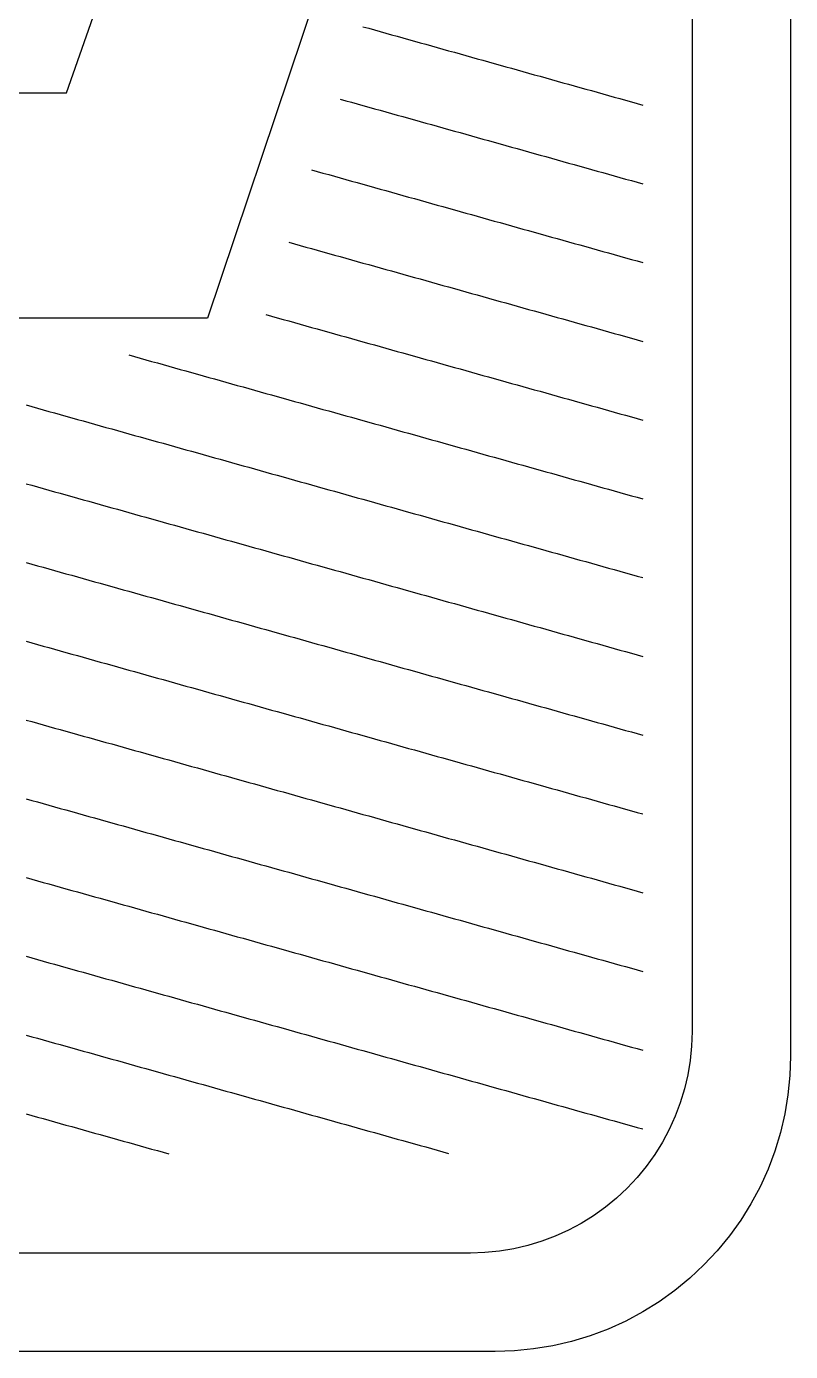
# Model space of a CAD drawing. Header units: millimetres. Extents: x 7 to 193, y 7 to 313.
# Drawn here: x 162 to 193, y 7 to 60.8 of the extents above; entities that cross this region are included whole.
import ezdxf

# ---------------------------------------------------------------- set-up
doc = ezdxf.new("R2010")
doc.units = ezdxf.units.MM
doc.layers.add('STUDY_GUIDES', color=7, linetype='Continuous')
doc.layers.add('STUDY_LETTER_BOUNDARY', color=7, linetype='Continuous')

msp = doc.modelspace()

# ---------------------------------------------------------------- linework, layer by layer
at = {"layer": 'STUDY_GUIDES'}
for points in [[(193, 301), (193, 19), (192.9743, 18.2152), (192.8973, 17.4337), (192.7694, 16.6589), (192.5911, 15.8942), (192.3632, 15.1427), (192.0866, 14.4078), (191.7625, 13.6925), (191.3923, 13), (190.9776, 12.3332), (190.5202, 11.6949), (190.0221, 11.0879), (189.4853, 10.5147), (188.9121, 9.9779), (188.3051, 9.4798), (187.6668, 9.0224), (187, 8.6077), (186.3075, 8.2375), (185.5922, 7.9134), (184.8573, 7.6368), (184.1058, 7.4089), (183.3411, 7.2306), (182.5663, 7.1027), (181.7848, 7.0257), (181, 7), (19, 7)], [(189, 300), (189, 20), (188.9807, 19.4114), (188.923, 18.8253), (188.8271, 18.2442), (188.6933, 17.6706), (188.5224, 17.107), (188.3149, 16.5558), (188.0719, 16.0194), (187.7942, 15.5), (187.4832, 14.9999), (187.1402, 14.5211), (186.7666, 14.0659), (186.364, 13.636), (185.9341, 13.2334), (185.4789, 12.8598), (185.0001, 12.5168), (184.5, 12.2058), (183.9806, 11.9281), (183.4442, 11.6851), (182.893, 11.4776), (182.3294, 11.3067), (181.7558, 11.1729), (181.1747, 11.077), (180.5886, 11.0193), (180, 11), (20, 11)], [(175.632, 60.823), (175.864, 60.7581), (176.096, 60.6931), (176.328, 60.6282), (176.56, 60.5632), (176.792, 60.4982), (177.024, 60.4333), (177.256, 60.3683), (177.488, 60.3034), (177.72, 60.2384), (177.952, 60.1734), (178.184, 60.1085), (178.416, 60.0435), (178.648, 59.9786), (178.88, 59.9136), (179.112, 59.8486), (179.344, 59.7837), (179.576, 59.7187), (179.808, 59.6538), (180.04, 59.5888), (180.272, 59.5238), (180.504, 59.4589), (180.736, 59.3939), (180.968, 59.329), (181.2, 59.264), (181.432, 59.199), (181.664, 59.1341), (181.896, 59.0691), (182.128, 59.0042), (182.36, 58.9392), (182.592, 58.8742), (182.824, 58.8093), (183.056, 58.7443), (183.288, 58.6794), (183.52, 58.6144), (183.752, 58.5494), (183.984, 58.4845), (184.216, 58.4195), (184.448, 58.3546), (184.68, 58.2896), (184.912, 58.2246), (185.144, 58.1597), (185.376, 58.0947), (185.608, 58.0298), (185.84, 57.9648), (186.072, 57.8998), (186.304, 57.8349), (186.536, 57.7699), (186.768, 57.705), (187, 57.64)], [(174.704, 57.8829), (174.936, 57.8179), (175.168, 57.753), (175.4, 57.688), (175.632, 57.623), (175.864, 57.5581), (176.096, 57.4931), (176.328, 57.4282), (176.56, 57.3632), (176.792, 57.2982), (177.024, 57.2333), (177.256, 57.1683), (177.488, 57.1034), (177.72, 57.0384), (177.952, 56.9734), (178.184, 56.9085), (178.416, 56.8435), (178.648, 56.7786), (178.88, 56.7136), (179.112, 56.6486), (179.344, 56.5837), (179.576, 56.5187), (179.808, 56.4538), (180.04, 56.3888), (180.272, 56.3238), (180.504, 56.2589), (180.736, 56.1939), (180.968, 56.129), (181.2, 56.064), (181.432, 55.999), (181.664, 55.9341), (181.896, 55.8691), (182.128, 55.8042), (182.36, 55.7392), (182.592, 55.6742), (182.824, 55.6093), (183.056, 55.5443), (183.288, 55.4794), (183.52, 55.4144), (183.752, 55.3494), (183.984, 55.2845), (184.216, 55.2195), (184.448, 55.1546), (184.68, 55.0896), (184.912, 55.0246), (185.144, 54.9597), (185.376, 54.8947), (185.608, 54.8298), (185.84, 54.7648), (186.072, 54.6998), (186.304, 54.6349), (186.536, 54.5699), (186.768, 54.505), (187, 54.44)], [(173.544, 55.0077), (173.776, 54.9427), (174.008, 54.8778), (174.24, 54.8128), (174.472, 54.7478), (174.704, 54.6829), (174.936, 54.6179), (175.168, 54.553), (175.4, 54.488), (175.632, 54.423), (175.864, 54.3581), (176.096, 54.2931), (176.328, 54.2282), (176.56, 54.1632), (176.792, 54.0982), (177.024, 54.0333), (177.256, 53.9683), (177.488, 53.9034), (177.72, 53.8384), (177.952, 53.7734), (178.184, 53.7085), (178.416, 53.6435), (178.648, 53.5786), (178.88, 53.5136), (179.112, 53.4486), (179.344, 53.3837), (179.576, 53.3187), (179.808, 53.2538), (180.04, 53.1888), (180.272, 53.1238), (180.504, 53.0589), (180.736, 52.9939), (180.968, 52.929), (181.2, 52.864), (181.432, 52.799), (181.664, 52.7341), (181.896, 52.6691), (182.128, 52.6042), (182.36, 52.5392), (182.592, 52.4742), (182.824, 52.4093), (183.056, 52.3443), (183.288, 52.2794), (183.52, 52.2144), (183.752, 52.1494), (183.984, 52.0845), (184.216, 52.0195), (184.448, 51.9546), (184.68, 51.8896), (184.912, 51.8246), (185.144, 51.7597), (185.376, 51.6947), (185.608, 51.6298), (185.84, 51.5648), (186.072, 51.4998), (186.304, 51.4349), (186.536, 51.3699), (186.768, 51.305), (187, 51.24)], [(172.616, 52.0675), (172.848, 52.0026), (173.08, 51.9376), (173.312, 51.8726), (173.544, 51.8077), (173.776, 51.7427), (174.008, 51.6778), (174.24, 51.6128), (174.472, 51.5478), (174.704, 51.4829), (174.936, 51.4179), (175.168, 51.353), (175.4, 51.288), (175.632, 51.223), (175.864, 51.1581), (176.096, 51.0931), (176.328, 51.0282), (176.56, 50.9632), (176.792, 50.8982), (177.024, 50.8333), (177.256, 50.7683), (177.488, 50.7034), (177.72, 50.6384), (177.952, 50.5734), (178.184, 50.5085), (178.416, 50.4435), (178.648, 50.3786), (178.88, 50.3136), (179.112, 50.2486), (179.344, 50.1837), (179.576, 50.1187), (179.808, 50.0538), (180.04, 49.9888), (180.272, 49.9238), (180.504, 49.8589), (180.736, 49.7939), (180.968, 49.729), (181.2, 49.664), (181.432, 49.599), (181.664, 49.5341), (181.896, 49.4691), (182.128, 49.4042), (182.36, 49.3392), (182.592, 49.2742), (182.824, 49.2093), (183.056, 49.1443), (183.288, 49.0794), (183.52, 49.0144), (183.752, 48.9494), (183.984, 48.8845), (184.216, 48.8195), (184.448, 48.7546), (184.68, 48.6896), (184.912, 48.6246), (185.144, 48.5597), (185.376, 48.4947), (185.608, 48.4298), (185.84, 48.3648), (186.072, 48.2998), (186.304, 48.2349), (186.536, 48.1699), (186.768, 48.105), (187, 48.04)], [(171.688, 49.1274), (171.92, 49.0624), (172.152, 48.9974), (172.384, 48.9325), (172.616, 48.8675), (172.848, 48.8026), (173.08, 48.7376), (173.312, 48.6726), (173.544, 48.6077), (173.776, 48.5427), (174.008, 48.4778), (174.24, 48.4128), (174.472, 48.3478), (174.704, 48.2829), (174.936, 48.2179), (175.168, 48.153), (175.4, 48.088), (175.632, 48.023), (175.864, 47.9581), (176.096, 47.8931), (176.328, 47.8282), (176.56, 47.7632), (176.792, 47.6982), (177.024, 47.6333), (177.256, 47.5683), (177.488, 47.5034), (177.72, 47.4384), (177.952, 47.3734), (178.184, 47.3085), (178.416, 47.2435), (178.648, 47.1786), (178.88, 47.1136), (179.112, 47.0486), (179.344, 46.9837), (179.576, 46.9187), (179.808, 46.8538), (180.04, 46.7888), (180.272, 46.7238), (180.504, 46.6589), (180.736, 46.5939), (180.968, 46.529), (181.2, 46.464), (181.432, 46.399), (181.664, 46.3341), (181.896, 46.2691), (182.128, 46.2042), (182.36, 46.1392), (182.592, 46.0742), (182.824, 46.0093), (183.056, 45.9443), (183.288, 45.8794), (183.52, 45.8144), (183.752, 45.7494), (183.984, 45.6845), (184.216, 45.6195), (184.448, 45.5546), (184.68, 45.4896), (184.912, 45.4246), (185.144, 45.3597), (185.376, 45.2947), (185.608, 45.2298), (185.84, 45.1648), (186.072, 45.0998), (186.304, 45.0349), (186.536, 44.9699), (186.768, 44.905), (187, 44.84)], [(166.12, 47.4864), (166.352, 47.4214), (166.584, 47.3565), (166.816, 47.2915), (167.048, 47.2266), (167.28, 47.1616), (167.512, 47.0966), (167.744, 47.0317), (167.976, 46.9667), (168.208, 46.9018), (168.44, 46.8368), (168.672, 46.7718), (168.904, 46.7069), (169.136, 46.6419), (169.368, 46.577), (169.6, 46.512), (169.832, 46.447), (170.064, 46.3821), (170.296, 46.3171), (170.528, 46.2522), (170.76, 46.1872), (170.992, 46.1222), (171.224, 46.0573), (171.456, 45.9923), (171.688, 45.9274), (171.92, 45.8624), (172.152, 45.7974), (172.384, 45.7325), (172.616, 45.6675), (172.848, 45.6026), (173.08, 45.5376), (173.312, 45.4726), (173.544, 45.4077), (173.776, 45.3427), (174.008, 45.2778), (174.24, 45.2128), (174.472, 45.1478), (174.704, 45.0829), (174.936, 45.0179), (175.168, 44.953), (175.4, 44.888), (175.632, 44.823), (175.864, 44.7581), (176.096, 44.6931), (176.328, 44.6282), (176.56, 44.5632), (176.792, 44.4982), (177.024, 44.4333), (177.256, 44.3683), (177.488, 44.3034), (177.72, 44.2384), (177.952, 44.1734), (178.184, 44.1085), (178.416, 44.0435), (178.648, 43.9786), (178.88, 43.9136), (179.112, 43.8486), (179.344, 43.7837), (179.576, 43.7187), (179.808, 43.6538), (180.04, 43.5888), (180.272, 43.5238), (180.504, 43.4589), (180.736, 43.3939), (180.968, 43.329), (181.2, 43.264), (181.432, 43.199), (181.664, 43.1341), (181.896, 43.0691), (182.128, 43.0042), (182.36, 42.9392), (182.592, 42.8742), (182.824, 42.8093), (183.056, 42.7443), (183.288, 42.6794), (183.52, 42.6144), (183.752, 42.5494), (183.984, 42.4845), (184.216, 42.4195), (184.448, 42.3546), (184.68, 42.2896), (184.912, 42.2246), (185.144, 42.1597), (185.376, 42.0947), (185.608, 42.0298), (185.84, 41.9648), (186.072, 41.8998), (186.304, 41.8349), (186.536, 41.7699), (186.768, 41.705), (187, 41.64)], [(161.944, 45.4557), (162.176, 45.3907), (162.408, 45.3258), (162.64, 45.2608), (162.872, 45.1958), (163.104, 45.1309), (163.336, 45.0659), (163.568, 45.001), (163.8, 44.936), (164.032, 44.871), (164.264, 44.8061), (164.496, 44.7411), (164.728, 44.6762), (164.96, 44.6112), (165.192, 44.5462), (165.424, 44.4813), (165.656, 44.4163), (165.888, 44.3514), (166.12, 44.2864), (166.352, 44.2214), (166.584, 44.1565), (166.816, 44.0915), (167.048, 44.0266), (167.28, 43.9616), (167.512, 43.8966), (167.744, 43.8317), (167.976, 43.7667), (168.208, 43.7018), (168.44, 43.6368), (168.672, 43.5718), (168.904, 43.5069), (169.136, 43.4419), (169.368, 43.377), (169.6, 43.312), (169.832, 43.247), (170.064, 43.1821), (170.296, 43.1171), (170.528, 43.0522), (170.76, 42.9872), (170.992, 42.9222), (171.224, 42.8573), (171.456, 42.7923), (171.688, 42.7274), (171.92, 42.6624), (172.152, 42.5974), (172.384, 42.5325), (172.616, 42.4675), (172.848, 42.4026), (173.08, 42.3376), (173.312, 42.2726), (173.544, 42.2077), (173.776, 42.1427), (174.008, 42.0778), (174.24, 42.0128), (174.472, 41.9478), (174.704, 41.8829), (174.936, 41.8179), (175.168, 41.753), (175.4, 41.688), (175.632, 41.623), (175.864, 41.5581), (176.096, 41.4931), (176.328, 41.4282), (176.56, 41.3632), (176.792, 41.2982), (177.024, 41.2333), (177.256, 41.1683), (177.488, 41.1034), (177.72, 41.0384), (177.952, 40.9734), (178.184, 40.9085), (178.416, 40.8435), (178.648, 40.7786), (178.88, 40.7136), (179.112, 40.6486), (179.344, 40.5837), (179.576, 40.5187), (179.808, 40.4538), (180.04, 40.3888), (180.272, 40.3238), (180.504, 40.2589), (180.736, 40.1939), (180.968, 40.129), (181.2, 40.064), (181.432, 39.999), (181.664, 39.9341), (181.896, 39.8691), (182.128, 39.8042), (182.36, 39.7392), (182.592, 39.6742), (182.824, 39.6093), (183.056, 39.5443), (183.288, 39.4794), (183.52, 39.4144), (183.752, 39.3494), (183.984, 39.2845), (184.216, 39.2195), (184.448, 39.1546), (184.68, 39.0896), (184.912, 39.0246), (185.144, 38.9597), (185.376, 38.8947), (185.608, 38.8298), (185.84, 38.7648), (186.072, 38.6998), (186.304, 38.6349), (186.536, 38.5699), (186.768, 38.505), (187, 38.44)], [(161.944, 42.2557), (162.176, 42.1907), (162.408, 42.1258), (162.64, 42.0608), (162.872, 41.9958), (163.104, 41.9309), (163.336, 41.8659), (163.568, 41.801), (163.8, 41.736), (164.032, 41.671), (164.264, 41.6061), (164.496, 41.5411), (164.728, 41.4762), (164.96, 41.4112), (165.192, 41.3462), (165.424, 41.2813), (165.656, 41.2163), (165.888, 41.1514), (166.12, 41.0864), (166.352, 41.0214), (166.584, 40.9565), (166.816, 40.8915), (167.048, 40.8266), (167.28, 40.7616), (167.512, 40.6966), (167.744, 40.6317), (167.976, 40.5667), (168.208, 40.5018), (168.44, 40.4368), (168.672, 40.3718), (168.904, 40.3069), (169.136, 40.2419), (169.368, 40.177), (169.6, 40.112), (169.832, 40.047), (170.064, 39.9821), (170.296, 39.9171), (170.528, 39.8522), (170.76, 39.7872), (170.992, 39.7222), (171.224, 39.6573), (171.456, 39.5923), (171.688, 39.5274), (171.92, 39.4624), (172.152, 39.3974), (172.384, 39.3325), (172.616, 39.2675), (172.848, 39.2026), (173.08, 39.1376), (173.312, 39.0726), (173.544, 39.0077), (173.776, 38.9427), (174.008, 38.8778), (174.24, 38.8128), (174.472, 38.7478), (174.704, 38.6829), (174.936, 38.6179), (175.168, 38.553), (175.4, 38.488), (175.632, 38.423), (175.864, 38.3581), (176.096, 38.2931), (176.328, 38.2282), (176.56, 38.1632), (176.792, 38.0982), (177.024, 38.0333), (177.256, 37.9683), (177.488, 37.9034), (177.72, 37.8384), (177.952, 37.7734), (178.184, 37.7085), (178.416, 37.6435), (178.648, 37.5786), (178.88, 37.5136), (179.112, 37.4486), (179.344, 37.3837), (179.576, 37.3187), (179.808, 37.2538), (180.04, 37.1888), (180.272, 37.1238), (180.504, 37.0589), (180.736, 36.9939), (180.968, 36.929), (181.2, 36.864), (181.432, 36.799), (181.664, 36.7341), (181.896, 36.6691), (182.128, 36.6042), (182.36, 36.5392), (182.592, 36.4742), (182.824, 36.4093), (183.056, 36.3443), (183.288, 36.2794), (183.52, 36.2144), (183.752, 36.1494), (183.984, 36.0845), (184.216, 36.0195), (184.448, 35.9546), (184.68, 35.8896), (184.912, 35.8246), (185.144, 35.7597), (185.376, 35.6947), (185.608, 35.6298), (185.84, 35.5648), (186.072, 35.4998), (186.304, 35.4349), (186.536, 35.3699), (186.768, 35.305), (187, 35.24)], [(161.944, 39.0557), (162.176, 38.9907), (162.408, 38.9258), (162.64, 38.8608), (162.872, 38.7958), (163.104, 38.7309), (163.336, 38.6659), (163.568, 38.601), (163.8, 38.536), (164.032, 38.471), (164.264, 38.4061), (164.496, 38.3411), (164.728, 38.2762), (164.96, 38.2112), (165.192, 38.1462), (165.424, 38.0813), (165.656, 38.0163), (165.888, 37.9514), (166.12, 37.8864), (166.352, 37.8214), (166.584, 37.7565), (166.816, 37.6915), (167.048, 37.6266), (167.28, 37.5616), (167.512, 37.4966), (167.744, 37.4317), (167.976, 37.3667), (168.208, 37.3018), (168.44, 37.2368), (168.672, 37.1718), (168.904, 37.1069), (169.136, 37.0419), (169.368, 36.977), (169.6, 36.912), (169.832, 36.847), (170.064, 36.7821), (170.296, 36.7171), (170.528, 36.6522), (170.76, 36.5872), (170.992, 36.5222), (171.224, 36.4573), (171.456, 36.3923), (171.688, 36.3274), (171.92, 36.2624), (172.152, 36.1974), (172.384, 36.1325), (172.616, 36.0675), (172.848, 36.0026), (173.08, 35.9376), (173.312, 35.8726), (173.544, 35.8077), (173.776, 35.7427), (174.008, 35.6778), (174.24, 35.6128), (174.472, 35.5478), (174.704, 35.4829), (174.936, 35.4179), (175.168, 35.353), (175.4, 35.288), (175.632, 35.223), (175.864, 35.1581), (176.096, 35.0931), (176.328, 35.0282), (176.56, 34.9632), (176.792, 34.8982), (177.024, 34.8333), (177.256, 34.7683), (177.488, 34.7034), (177.72, 34.6384), (177.952, 34.5734), (178.184, 34.5085), (178.416, 34.4435), (178.648, 34.3786), (178.88, 34.3136), (179.112, 34.2486), (179.344, 34.1837), (179.576, 34.1187), (179.808, 34.0538), (180.04, 33.9888), (180.272, 33.9238), (180.504, 33.8589), (180.736, 33.7939), (180.968, 33.729), (181.2, 33.664), (181.432, 33.599), (181.664, 33.5341), (181.896, 33.4691), (182.128, 33.4042), (182.36, 33.3392), (182.592, 33.2742), (182.824, 33.2093), (183.056, 33.1443), (183.288, 33.0794), (183.52, 33.0144), (183.752, 32.9494), (183.984, 32.8845), (184.216, 32.8195), (184.448, 32.7546), (184.68, 32.6896), (184.912, 32.6246), (185.144, 32.5597), (185.376, 32.4947), (185.608, 32.4298), (185.84, 32.3648), (186.072, 32.2998), (186.304, 32.2349), (186.536, 32.1699), (186.768, 32.105), (187, 32.04)], [(161.944, 35.8557), (162.176, 35.7907), (162.408, 35.7258), (162.64, 35.6608), (162.872, 35.5958), (163.104, 35.5309), (163.336, 35.4659), (163.568, 35.401), (163.8, 35.336), (164.032, 35.271), (164.264, 35.2061), (164.496, 35.1411), (164.728, 35.0762), (164.96, 35.0112), (165.192, 34.9462), (165.424, 34.8813), (165.656, 34.8163), (165.888, 34.7514), (166.12, 34.6864), (166.352, 34.6214), (166.584, 34.5565), (166.816, 34.4915), (167.048, 34.4266), (167.28, 34.3616), (167.512, 34.2966), (167.744, 34.2317), (167.976, 34.1667), (168.208, 34.1018), (168.44, 34.0368), (168.672, 33.9718), (168.904, 33.9069), (169.136, 33.8419), (169.368, 33.777), (169.6, 33.712), (169.832, 33.647), (170.064, 33.5821), (170.296, 33.5171), (170.528, 33.4522), (170.76, 33.3872), (170.992, 33.3222), (171.224, 33.2573), (171.456, 33.1923), (171.688, 33.1274), (171.92, 33.0624), (172.152, 32.9974), (172.384, 32.9325), (172.616, 32.8675), (172.848, 32.8026), (173.08, 32.7376), (173.312, 32.6726), (173.544, 32.6077), (173.776, 32.5427), (174.008, 32.4778), (174.24, 32.4128), (174.472, 32.3478), (174.704, 32.2829), (174.936, 32.2179), (175.168, 32.153), (175.4, 32.088), (175.632, 32.023), (175.864, 31.9581), (176.096, 31.8931), (176.328, 31.8282), (176.56, 31.7632), (176.792, 31.6982), (177.024, 31.6333), (177.256, 31.5683), (177.488, 31.5034), (177.72, 31.4384), (177.952, 31.3734), (178.184, 31.3085), (178.416, 31.2435), (178.648, 31.1786), (178.88, 31.1136), (179.112, 31.0486), (179.344, 30.9837), (179.576, 30.9187), (179.808, 30.8538), (180.04, 30.7888), (180.272, 30.7238), (180.504, 30.6589), (180.736, 30.5939), (180.968, 30.529), (181.2, 30.464), (181.432, 30.399), (181.664, 30.3341), (181.896, 30.2691), (182.128, 30.2042), (182.36, 30.1392), (182.592, 30.0742), (182.824, 30.0093), (183.056, 29.9443), (183.288, 29.8794), (183.52, 29.8144), (183.752, 29.7494), (183.984, 29.6845), (184.216, 29.6195), (184.448, 29.5546), (184.68, 29.4896), (184.912, 29.4246), (185.144, 29.3597), (185.376, 29.2947), (185.608, 29.2298), (185.84, 29.1648), (186.072, 29.0998), (186.304, 29.0349), (186.536, 28.9699), (186.768, 28.905), (187, 28.84)], [(161.944, 32.6557), (162.176, 32.5907), (162.408, 32.5258), (162.64, 32.4608), (162.872, 32.3958), (163.104, 32.3309), (163.336, 32.2659), (163.568, 32.201), (163.8, 32.136), (164.032, 32.071), (164.264, 32.0061), (164.496, 31.9411), (164.728, 31.8762), (164.96, 31.8112), (165.192, 31.7462), (165.424, 31.6813), (165.656, 31.6163), (165.888, 31.5514), (166.12, 31.4864), (166.352, 31.4214), (166.584, 31.3565), (166.816, 31.2915), (167.048, 31.2266), (167.28, 31.1616), (167.512, 31.0966), (167.744, 31.0317), (167.976, 30.9667), (168.208, 30.9018), (168.44, 30.8368), (168.672, 30.7718), (168.904, 30.7069), (169.136, 30.6419), (169.368, 30.577), (169.6, 30.512), (169.832, 30.447), (170.064, 30.3821), (170.296, 30.3171), (170.528, 30.2522), (170.76, 30.1872), (170.992, 30.1222), (171.224, 30.0573), (171.456, 29.9923), (171.688, 29.9274), (171.92, 29.8624), (172.152, 29.7974), (172.384, 29.7325), (172.616, 29.6675), (172.848, 29.6026), (173.08, 29.5376), (173.312, 29.4726), (173.544, 29.4077), (173.776, 29.3427), (174.008, 29.2778), (174.24, 29.2128), (174.472, 29.1478), (174.704, 29.0829), (174.936, 29.0179), (175.168, 28.953), (175.4, 28.888), (175.632, 28.823), (175.864, 28.7581), (176.096, 28.6931), (176.328, 28.6282), (176.56, 28.5632), (176.792, 28.4982), (177.024, 28.4333), (177.256, 28.3683), (177.488, 28.3034), (177.72, 28.2384), (177.952, 28.1734), (178.184, 28.1085), (178.416, 28.0435), (178.648, 27.9786), (178.88, 27.9136), (179.112, 27.8486), (179.344, 27.7837), (179.576, 27.7187), (179.808, 27.6538), (180.04, 27.5888), (180.272, 27.5238), (180.504, 27.4589), (180.736, 27.3939), (180.968, 27.329), (181.2, 27.264), (181.432, 27.199), (181.664, 27.1341), (181.896, 27.0691), (182.128, 27.0042), (182.36, 26.9392), (182.592, 26.8742), (182.824, 26.8093), (183.056, 26.7443), (183.288, 26.6794), (183.52, 26.6144), (183.752, 26.5494), (183.984, 26.4845), (184.216, 26.4195), (184.448, 26.3546), (184.68, 26.2896), (184.912, 26.2246), (185.144, 26.1597), (185.376, 26.0947), (185.608, 26.0298), (185.84, 25.9648), (186.072, 25.8998), (186.304, 25.8349), (186.536, 25.7699), (186.768, 25.705), (187, 25.64)], [(161.944, 29.4557), (162.176, 29.3907), (162.408, 29.3258), (162.64, 29.2608), (162.872, 29.1958), (163.104, 29.1309), (163.336, 29.0659), (163.568, 29.001), (163.8, 28.936), (164.032, 28.871), (164.264, 28.8061), (164.496, 28.7411), (164.728, 28.6762), (164.96, 28.6112), (165.192, 28.5462), (165.424, 28.4813), (165.656, 28.4163), (165.888, 28.3514), (166.12, 28.2864), (166.352, 28.2214), (166.584, 28.1565), (166.816, 28.0915), (167.048, 28.0266), (167.28, 27.9616), (167.512, 27.8966), (167.744, 27.8317), (167.976, 27.7667), (168.208, 27.7018), (168.44, 27.6368), (168.672, 27.5718), (168.904, 27.5069), (169.136, 27.4419), (169.368, 27.377), (169.6, 27.312), (169.832, 27.247), (170.064, 27.1821), (170.296, 27.1171), (170.528, 27.0522), (170.76, 26.9872), (170.992, 26.9222), (171.224, 26.8573), (171.456, 26.7923), (171.688, 26.7274), (171.92, 26.6624), (172.152, 26.5974), (172.384, 26.5325), (172.616, 26.4675), (172.848, 26.4026), (173.08, 26.3376), (173.312, 26.2726), (173.544, 26.2077), (173.776, 26.1427), (174.008, 26.0778), (174.24, 26.0128), (174.472, 25.9478), (174.704, 25.8829), (174.936, 25.8179), (175.168, 25.753), (175.4, 25.688), (175.632, 25.623), (175.864, 25.5581), (176.096, 25.4931), (176.328, 25.4282), (176.56, 25.3632), (176.792, 25.2982), (177.024, 25.2333), (177.256, 25.1683), (177.488, 25.1034), (177.72, 25.0384), (177.952, 24.9734), (178.184, 24.9085), (178.416, 24.8435), (178.648, 24.7786), (178.88, 24.7136), (179.112, 24.6486), (179.344, 24.5837), (179.576, 24.5187), (179.808, 24.4538), (180.04, 24.3888), (180.272, 24.3238), (180.504, 24.2589), (180.736, 24.1939), (180.968, 24.129), (181.2, 24.064), (181.432, 23.999), (181.664, 23.9341), (181.896, 23.8691), (182.128, 23.8042), (182.36, 23.7392), (182.592, 23.6742), (182.824, 23.6093), (183.056, 23.5443), (183.288, 23.4794), (183.52, 23.4144), (183.752, 23.3494), (183.984, 23.2845), (184.216, 23.2195), (184.448, 23.1546), (184.68, 23.0896), (184.912, 23.0246), (185.144, 22.9597), (185.376, 22.8947), (185.608, 22.8298), (185.84, 22.7648), (186.072, 22.6998), (186.304, 22.6349), (186.536, 22.5699), (186.768, 22.505), (187, 22.44)], [(161.944, 26.2557), (162.176, 26.1907), (162.408, 26.1258), (162.64, 26.0608), (162.872, 25.9958), (163.104, 25.9309), (163.336, 25.8659), (163.568, 25.801), (163.8, 25.736), (164.032, 25.671), (164.264, 25.6061), (164.496, 25.5411), (164.728, 25.4762), (164.96, 25.4112), (165.192, 25.3462), (165.424, 25.2813), (165.656, 25.2163), (165.888, 25.1514), (166.12, 25.0864), (166.352, 25.0214), (166.584, 24.9565), (166.816, 24.8915), (167.048, 24.8266), (167.28, 24.7616), (167.512, 24.6966), (167.744, 24.6317), (167.976, 24.5667), (168.208, 24.5018), (168.44, 24.4368), (168.672, 24.3718), (168.904, 24.3069), (169.136, 24.2419), (169.368, 24.177), (169.6, 24.112), (169.832, 24.047), (170.064, 23.9821), (170.296, 23.9171), (170.528, 23.8522), (170.76, 23.7872), (170.992, 23.7222), (171.224, 23.6573), (171.456, 23.5923), (171.688, 23.5274), (171.92, 23.4624), (172.152, 23.3974), (172.384, 23.3325), (172.616, 23.2675), (172.848, 23.2026), (173.08, 23.1376), (173.312, 23.0726), (173.544, 23.0077), (173.776, 22.9427), (174.008, 22.8778), (174.24, 22.8128), (174.472, 22.7478), (174.704, 22.6829), (174.936, 22.6179), (175.168, 22.553), (175.4, 22.488), (175.632, 22.423), (175.864, 22.3581), (176.096, 22.2931), (176.328, 22.2282), (176.56, 22.1632), (176.792, 22.0982), (177.024, 22.0333), (177.256, 21.9683), (177.488, 21.9034), (177.72, 21.8384), (177.952, 21.7734), (178.184, 21.7085), (178.416, 21.6435), (178.648, 21.5786), (178.88, 21.5136), (179.112, 21.4486), (179.344, 21.3837), (179.576, 21.3187), (179.808, 21.2538), (180.04, 21.1888), (180.272, 21.1238), (180.504, 21.0589), (180.736, 20.9939), (180.968, 20.929), (181.2, 20.864), (181.432, 20.799), (181.664, 20.7341), (181.896, 20.6691), (182.128, 20.6042), (182.36, 20.5392), (182.592, 20.4742), (182.824, 20.4093), (183.056, 20.3443), (183.288, 20.2794), (183.52, 20.2144), (183.752, 20.1494), (183.984, 20.0845), (184.216, 20.0195), (184.448, 19.9546), (184.68, 19.8896), (184.912, 19.8246), (185.144, 19.7597), (185.376, 19.6947), (185.608, 19.6298), (185.84, 19.5648), (186.072, 19.4998), (186.304, 19.4349), (186.536, 19.3699), (186.768, 19.305), (187, 19.24)], [(161.944, 23.0557), (162.176, 22.9907), (162.408, 22.9258), (162.64, 22.8608), (162.872, 22.7958), (163.104, 22.7309), (163.336, 22.6659), (163.568, 22.601), (163.8, 22.536), (164.032, 22.471), (164.264, 22.4061), (164.496, 22.3411), (164.728, 22.2762), (164.96, 22.2112), (165.192, 22.1462), (165.424, 22.0813), (165.656, 22.0163), (165.888, 21.9514), (166.12, 21.8864), (166.352, 21.8214), (166.584, 21.7565), (166.816, 21.6915), (167.048, 21.6266), (167.28, 21.5616), (167.512, 21.4966), (167.744, 21.4317), (167.976, 21.3667), (168.208, 21.3018), (168.44, 21.2368), (168.672, 21.1718), (168.904, 21.1069), (169.136, 21.0419), (169.368, 20.977), (169.6, 20.912), (169.832, 20.847), (170.064, 20.7821), (170.296, 20.7171), (170.528, 20.6522), (170.76, 20.5872), (170.992, 20.5222), (171.224, 20.4573), (171.456, 20.3923), (171.688, 20.3274), (171.92, 20.2624), (172.152, 20.1974), (172.384, 20.1325), (172.616, 20.0675), (172.848, 20.0026), (173.08, 19.9376), (173.312, 19.8726), (173.544, 19.8077), (173.776, 19.7427), (174.008, 19.6778), (174.24, 19.6128), (174.472, 19.5478), (174.704, 19.4829), (174.936, 19.4179), (175.168, 19.353), (175.4, 19.288), (175.632, 19.223), (175.864, 19.1581), (176.096, 19.0931), (176.328, 19.0282), (176.56, 18.9632), (176.792, 18.8982), (177.024, 18.8333), (177.256, 18.7683), (177.488, 18.7034), (177.72, 18.6384), (177.952, 18.5734), (178.184, 18.5085), (178.416, 18.4435), (178.648, 18.3786), (178.88, 18.3136), (179.112, 18.2486), (179.344, 18.1837), (179.576, 18.1187), (179.808, 18.0538), (180.04, 17.9888), (180.272, 17.9238), (180.504, 17.8589), (180.736, 17.7939), (180.968, 17.729), (181.2, 17.664), (181.432, 17.599), (181.664, 17.5341), (181.896, 17.4691), (182.128, 17.4042), (182.36, 17.3392), (182.592, 17.2742), (182.824, 17.2093), (183.056, 17.1443), (183.288, 17.0794), (183.52, 17.0144), (183.752, 16.9494), (183.984, 16.8845), (184.216, 16.8195), (184.448, 16.7546), (184.68, 16.6896), (184.912, 16.6246), (185.144, 16.5597), (185.376, 16.4947), (185.608, 16.4298), (185.84, 16.3648), (186.072, 16.2998), (186.304, 16.2349), (186.536, 16.1699), (186.768, 16.105), (187, 16.04)], [(161.944, 19.8557), (162.176, 19.7907), (162.408, 19.7258), (162.64, 19.6608), (162.872, 19.5958), (163.104, 19.5309), (163.336, 19.4659), (163.568, 19.401), (163.8, 19.336), (164.032, 19.271), (164.264, 19.2061), (164.496, 19.1411), (164.728, 19.0762), (164.96, 19.0112), (165.192, 18.9462), (165.424, 18.8813), (165.656, 18.8163), (165.888, 18.7514), (166.12, 18.6864), (166.352, 18.6214), (166.584, 18.5565), (166.816, 18.4915), (167.048, 18.4266), (167.28, 18.3616), (167.512, 18.2966), (167.744, 18.2317), (167.976, 18.1667), (168.208, 18.1018), (168.44, 18.0368), (168.672, 17.9718), (168.904, 17.9069), (169.136, 17.8419), (169.368, 17.777), (169.6, 17.712), (169.832, 17.647), (170.064, 17.5821), (170.296, 17.5171), (170.528, 17.4522), (170.76, 17.3872), (170.992, 17.3222), (171.224, 17.2573), (171.456, 17.1923), (171.688, 17.1274), (171.92, 17.0624), (172.152, 16.9974), (172.384, 16.9325), (172.616, 16.8675), (172.848, 16.8026), (173.08, 16.7376), (173.312, 16.6726), (173.544, 16.6077), (173.776, 16.5427), (174.008, 16.4778), (174.24, 16.4128), (174.472, 16.3478), (174.704, 16.2829), (174.936, 16.2179), (175.168, 16.153), (175.4, 16.088), (175.632, 16.023), (175.864, 15.9581), (176.096, 15.8931), (176.328, 15.8282), (176.56, 15.7632), (176.792, 15.6982), (177.024, 15.6333), (177.256, 15.5683), (177.488, 15.5034), (177.72, 15.4384), (177.952, 15.3734), (178.184, 15.3085), (178.416, 15.2435), (178.648, 15.1786), (178.88, 15.1136), (179.112, 15.0486)], [(161.944, 16.6557), (162.176, 16.5907), (162.408, 16.5258), (162.64, 16.4608), (162.872, 16.3958), (163.104, 16.3309), (163.336, 16.2659), (163.568, 16.201), (163.8, 16.136), (164.032, 16.071), (164.264, 16.0061), (164.496, 15.9411), (164.728, 15.8762), (164.96, 15.8112), (165.192, 15.7462), (165.424, 15.6813), (165.656, 15.6163), (165.888, 15.5514), (166.12, 15.4864), (166.352, 15.4214), (166.584, 15.3565), (166.816, 15.2915), (167.048, 15.2266), (167.28, 15.1616), (167.512, 15.0966), (167.744, 15.0317)]]:
    msp.add_lwpolyline(points, dxfattribs=at)
at = {"layer": 'STUDY_LETTER_BOUNDARY'}
msp.add_lwpolyline([(169.32, 48.98), (160.05, 48.98), (160.05, 58.13), (163.59, 58.13), (164.67, 61.22), (156.54, 83.45), (154.89, 83.45), (154.89, 92.93), (169.35, 92.93), (169.35, 83.45), (167.01, 83.45), (170.7, 71.63), (174.12, 83.45), (172.05, 83.45), (172.05, 92.93), (183, 92.93), (183, 83.45), (180.9, 83.45)], close=True, dxfattribs=at)

doc.saveas('drawing.dxf')
